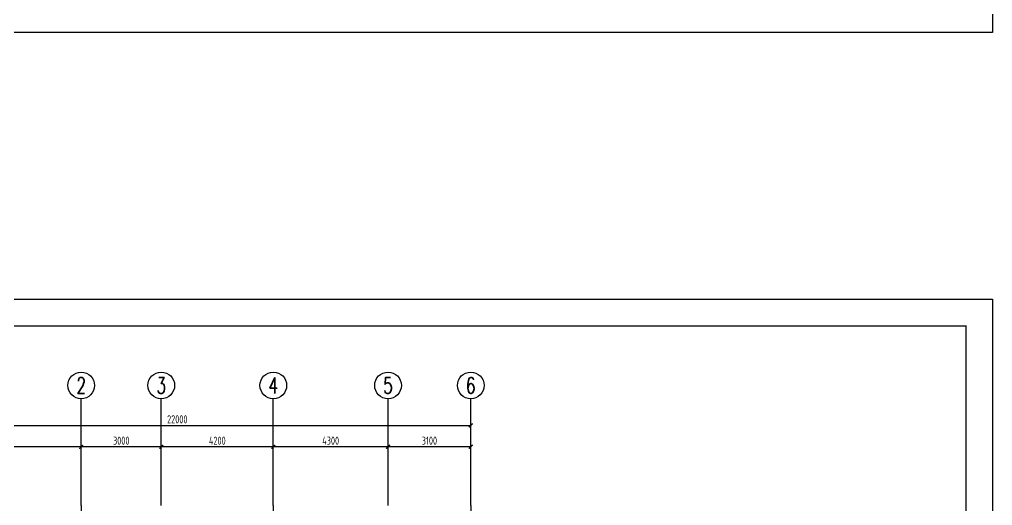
# Model space of a CAD drawing. Extents: x 9732137 to 18866768, y -962146 to 246094.
# Drawn here: x 9799983 to 9836457, y -14435 to 3776 of the extents above; entities that cross this region are included whole.
import ezdxf
from ezdxf.enums import TextEntityAlignment as Align

# ---------------------------------------------------------------- set-up
doc = ezdxf.new("R2010")
doc.units = 0
doc.header["$LTSCALE"] = 1000
doc.linetypes.add('DOTE', pattern=[2.42, 2, -0.2, 0.02, -0.2])
doc.layers.get('0').update_dxf_attribs({"linetype": 'CONTINUOUS'})
doc.layers.get('Defpoints').update_dxf_attribs({"linetype": 'CONTINUOUS'})
for name, color, linetype in [('AXIS', 1, 'DOTE'), ('AXIS_DIM', 3, 'CONTINUOUS'), ('AXIS_NUM', 7, 'CONTINUOUS'), ('BORDER', 7, 'CONTINUOUS')]:
    doc.layers.add(name, color=color, linetype=linetype)
doc.styles.add('TSSD_Axis', font='Complex.shx', dxfattribs={"width": 0.7, "bigfont": 'hztxt.shx'})
doc.styles.add('TSSD_Dimension', font='Tssdeng.shx', dxfattribs={"width": 0.7, "bigfont": 'hztxt.shx'})
doc.dimstyles.new('TSSD_100_100$0', dxfattribs={"dimtxt": 300, "dimasz": 100, "dimexe": 100, "dimexo": 250, "dimgap": 80, "dimtad": 1, "dimdec": 0, "dimzin": 0, "dimdsep": 46, "dimtxsty": 'TSSD_Dimension', "dimblk1": 'ARCHTICK', "dimblk2": 'ARCHTICK', "dimsah": 1, "dimcen": 0, "dimclrd": 3, "dimclre": 256, "dimclrt": 7, "dimadec": 1, "dimazin": 0, "dimtfac": 1, "dimtdec": 0, "dimtix": 1, "dimtmove": 2, "dimatfit": 3, "dimldrblk": 'ARCHTICK', "dimfxl": 1, "dimtolj": 1, "dimtzin": 0, "dimarcsym": 0})

# ---------------------------------------------------------------- blocks, each defined once
blk = doc.blocks.new('ts_axno')
at = {"color": 0, "linetype": 'ByBlock', "lineweight": -2}
blk.add_circle((0, 0), 0.5, dxfattribs=at)
at = {"color": 0, "linetype": 'ByBlock', "lineweight": -2, "style": 'TSSD_Axis', "width": 0.7}
blk.add_attdef('A', text='', height=0.6, dxfattribs=at).set_placement((0, 0), align=Align.MIDDLE_CENTER)
blk = doc.blocks.new('_ArchTick')
at = {"color": 0, "linetype": 'ByBlock', "const_width": 0.5}
blk.add_lwpolyline([(-0.71, -0.71), (0.71, 0.71)], dxfattribs=at)
blk = doc.blocks.new('*D173')
at = {"layer": 'AXIS_DIM', "lineweight": -2}
for p, q in [((9813799, -14185), (9813799, -12135)), ((9816899, -14185), (9816899, -12135))]:
    blk.add_line(p, q, dxfattribs=at)
at = {"layer": 'AXIS_DIM', "color": 3, "lineweight": -2}
blk.add_line((9816899, -12235), (9813799, -12235), dxfattribs=at)
at = {"layer": 'Defpoints', "color": 0}
for p in [(9813799, -12235), (9813799, -14435), (9816899, -14435)]:
    blk.add_point(p, dxfattribs=at)
at = {"layer": 'AXIS_DIM', "color": 3, "lineweight": -2, "xscale": 100, "yscale": 100, "zscale": 100, "rotation": 180}
blk.add_blockref('_ArchTick', (9813799, -12235), dxfattribs=at)
at = {"layer": 'AXIS_DIM', "color": 3, "lineweight": -2, "xscale": 100, "yscale": 100, "zscale": 100}
blk.add_blockref('_ArchTick', (9816899, -12235), dxfattribs=at)
at = {"layer": 'AXIS_DIM', "color": 7, "insert": (9815349, -12005), "char_height": 300, "attachment_point": 5, "style": 'TSSD_Dimension'}
blk.add_mtext('\\A1;3100', dxfattribs=at)
blk = doc.blocks.new('*D174')
at = {"layer": 'AXIS_DIM', "lineweight": -2}
for p, q in [((9809499, -14185), (9809499, -12135)), ((9813799, -14185), (9813799, -12135))]:
    blk.add_line(p, q, dxfattribs=at)
at = {"layer": 'AXIS_DIM', "color": 3, "lineweight": -2}
blk.add_line((9813799, -12235), (9809499, -12235), dxfattribs=at)
at = {"layer": 'Defpoints', "color": 0}
for p in [(9809499, -12235), (9809499, -14435), (9813799, -14435)]:
    blk.add_point(p, dxfattribs=at)
at = {"layer": 'AXIS_DIM', "color": 3, "lineweight": -2, "xscale": 100, "yscale": 100, "zscale": 100, "rotation": 180}
blk.add_blockref('_ArchTick', (9809499, -12235), dxfattribs=at)
at = {"layer": 'AXIS_DIM', "color": 3, "lineweight": -2, "xscale": 100, "yscale": 100, "zscale": 100}
blk.add_blockref('_ArchTick', (9813799, -12235), dxfattribs=at)
at = {"layer": 'AXIS_DIM', "color": 7, "insert": (9811649, -12005), "char_height": 300, "attachment_point": 5, "style": 'TSSD_Dimension'}
blk.add_mtext('\\A1;4300', dxfattribs=at)
blk = doc.blocks.new('*D175')
at = {"layer": 'AXIS_DIM', "lineweight": -2}
for p, q in [((9805299, -14185), (9805299, -12135)), ((9809499, -14185), (9809499, -12135))]:
    blk.add_line(p, q, dxfattribs=at)
at = {"layer": 'AXIS_DIM', "color": 3, "lineweight": -2}
blk.add_line((9809499, -12235), (9805299, -12235), dxfattribs=at)
at = {"layer": 'Defpoints', "color": 0}
for p in [(9805299, -12235), (9805299, -14435), (9809499, -14435)]:
    blk.add_point(p, dxfattribs=at)
at = {"layer": 'AXIS_DIM', "color": 3, "lineweight": -2, "xscale": 100, "yscale": 100, "zscale": 100, "rotation": 180}
blk.add_blockref('_ArchTick', (9805299, -12235), dxfattribs=at)
at = {"layer": 'AXIS_DIM', "color": 3, "lineweight": -2, "xscale": 100, "yscale": 100, "zscale": 100}
blk.add_blockref('_ArchTick', (9809499, -12235), dxfattribs=at)
at = {"layer": 'AXIS_DIM', "color": 7, "insert": (9807399, -12005), "char_height": 300, "attachment_point": 5, "style": 'TSSD_Dimension'}
blk.add_mtext('\\A1;4200', dxfattribs=at)
blk = doc.blocks.new('*D176')
at = {"layer": 'AXIS_DIM', "lineweight": -2}
for p, q in [((9802299, -14185), (9802299, -12135)), ((9805299, -14185), (9805299, -12135))]:
    blk.add_line(p, q, dxfattribs=at)
at = {"layer": 'AXIS_DIM', "color": 3, "lineweight": -2}
blk.add_line((9805299, -12235), (9802299, -12235), dxfattribs=at)
at = {"layer": 'Defpoints', "color": 0}
for p in [(9802299, -12235), (9802299, -14435), (9805299, -14435)]:
    blk.add_point(p, dxfattribs=at)
at = {"layer": 'AXIS_DIM', "color": 3, "lineweight": -2, "xscale": 100, "yscale": 100, "zscale": 100, "rotation": 180}
blk.add_blockref('_ArchTick', (9802299, -12235), dxfattribs=at)
at = {"layer": 'AXIS_DIM', "color": 3, "lineweight": -2, "xscale": 100, "yscale": 100, "zscale": 100}
blk.add_blockref('_ArchTick', (9805299, -12235), dxfattribs=at)
at = {"layer": 'AXIS_DIM', "color": 7, "insert": (9803799, -12005), "char_height": 300, "attachment_point": 5, "style": 'TSSD_Dimension'}
blk.add_mtext('\\A1;3000', dxfattribs=at)
blk = doc.blocks.new('*D177')
at = {"layer": 'AXIS_DIM', "lineweight": -2}
for p, q in [((9794899, -14185), (9794899, -12135)), ((9802299, -14185), (9802299, -12135))]:
    blk.add_line(p, q, dxfattribs=at)
at = {"layer": 'AXIS_DIM', "color": 3, "lineweight": -2}
blk.add_line((9802299, -12235), (9794899, -12235), dxfattribs=at)
at = {"layer": 'Defpoints', "color": 0}
for p in [(9794899, -12235), (9794899, -14435), (9802299, -14435)]:
    blk.add_point(p, dxfattribs=at)
at = {"layer": 'AXIS_DIM', "color": 3, "lineweight": -2, "xscale": 100, "yscale": 100, "zscale": 100, "rotation": 180}
blk.add_blockref('_ArchTick', (9794899, -12235), dxfattribs=at)
at = {"layer": 'AXIS_DIM', "color": 3, "lineweight": -2, "xscale": 100, "yscale": 100, "zscale": 100}
blk.add_blockref('_ArchTick', (9802299, -12235), dxfattribs=at)
at = {"layer": 'AXIS_DIM', "color": 7, "insert": (9798599, -12005), "char_height": 300, "attachment_point": 5, "style": 'TSSD_Dimension'}
blk.add_mtext('\\A1;7400', dxfattribs=at)
blk = doc.blocks.new('*D178')
at = {"layer": 'AXIS_DIM', "lineweight": -2}
for p, q in [((9794899, -14185), (9794899, -11335)), ((9816899, -14185), (9816899, -11335))]:
    blk.add_line(p, q, dxfattribs=at)
at = {"layer": 'AXIS_DIM', "color": 3, "lineweight": -2}
blk.add_line((9794899, -11435), (9816899, -11435), dxfattribs=at)
at = {"layer": 'Defpoints', "color": 0}
for p in [(9816899, -11435), (9794899, -14435), (9816899, -14435)]:
    blk.add_point(p, dxfattribs=at)
at = {"layer": 'AXIS_DIM', "color": 3, "lineweight": -2, "xscale": 100, "yscale": 100, "zscale": 100, "rotation": 180}
blk.add_blockref('_ArchTick', (9794899, -11435), dxfattribs=at)
at = {"layer": 'AXIS_DIM', "color": 3, "lineweight": -2, "xscale": 100, "yscale": 100, "zscale": 100}
blk.add_blockref('_ArchTick', (9816899, -11435), dxfattribs=at)
at = {"layer": 'AXIS_DIM', "color": 7, "insert": (9805899, -11205), "char_height": 300, "attachment_point": 5, "style": 'TSSD_Dimension'}
blk.add_mtext('\\A1;22000', dxfattribs=at)

msp = doc.modelspace()

# ---------------------------------------------------------------- linework, layer by layer
at = {"layer": 'AXIS'}
for p, q in [((9802298.5, -14435.1, 0), (9802298.5, -31435.1, 0)), ((9809498.5, -14435.1, 0), (9809498.5, -31435.1, 0)), ((9816898.5, -14435.1, 0), (9816898.5, -31435.1, 0))]:
    msp.add_line(p, q, dxfattribs=at)
at = {"layer": 'AXIS_NUM'}
for p, q in [((9802298.5, -14435.1, 0), (9802298.5, -10435.1, 0)), ((9805298.5, -14435.1, 0), (9805298.5, -10435.1, 0)), ((9809498.5, -14435.1, 0), (9809498.5, -10435.1, 0)), ((9813798.5, -14435.1, 0), (9813798.5, -10435.1, 0)), ((9816898.5, -14435.1, 0), (9816898.5, -10435.1, 0))]:
    msp.add_line(p, q, dxfattribs=at)
at = {"layer": 'BORDER'}
for points in [[(9777056.8, 3293.7), (9777056.8, 45293.7), (9836456.8, 45293.7), (9836456.8, 3293.7)], [(9777056.8, -48706.3), (9777056.8, -6706.3), (9836456.8, -6706.3), (9836456.8, -48706.3)]]:
    msp.add_lwpolyline(points, close=True, dxfattribs=at)
at = {"layer": 'BORDER', "const_width": 50}
msp.add_lwpolyline([(9779556.8, -47706.3), (9779556.8, -7706.3), (9835456.8, -7706.3), (9835456.8, -47706.3)], close=True, dxfattribs=at)

# ---------------------------------------------------------------- block references
at = {"layer": 'AXIS_NUM'}
ref = msp.add_blockref('ts_axno', (9802298.5, -9935.1, 0), dxfattribs=dict(at, xscale=1000, yscale=1000, zscale=1000))
ref.add_attrib('2', '2', dxfattribs={"height": 600, "style": 'TSSD_Axis', "width": 0.7}).set_placement((9802298.5, -9935.1, 0), align=Align.MIDDLE_CENTER)
ref = msp.add_blockref('ts_axno', (9805298.5, -9935.1, 0), dxfattribs=dict(at, xscale=1000, yscale=1000, zscale=1000))
ref.add_attrib('3', '3', dxfattribs={"height": 600, "style": 'TSSD_Axis', "width": 0.7}).set_placement((9805298.5, -9935.1, 0), align=Align.MIDDLE_CENTER)
ref = msp.add_blockref('ts_axno', (9809498.5, -9935.1, 0), dxfattribs=dict(at, xscale=1000, yscale=1000, zscale=1000))
ref.add_attrib('4', '4', dxfattribs={"height": 600, "style": 'TSSD_Axis', "width": 0.7}).set_placement((9809498.5, -9935.1, 0), align=Align.MIDDLE_CENTER)
ref = msp.add_blockref('ts_axno', (9813798.5, -9935.1, 0), dxfattribs=dict(at, xscale=1000, yscale=1000, zscale=1000))
ref.add_attrib('5', '5', dxfattribs={"height": 600, "style": 'TSSD_Axis', "width": 0.7}).set_placement((9813798.5, -9935.1, 0), align=Align.MIDDLE_CENTER)
ref = msp.add_blockref('ts_axno', (9816898.5, -9935.1, 0), dxfattribs=dict(at, xscale=1000, yscale=1000, zscale=1000))
ref.add_attrib('6', '6', dxfattribs={"height": 600, "style": 'TSSD_Axis', "width": 0.7}).set_placement((9816898.5, -9935.1, 0), align=Align.MIDDLE_CENTER)

# ---------------------------------------------------------------- dimensions: what is measured, and where the dimension line sits
at = {"layer": 'AXIS_DIM'}
for base, p1, p2, picture, middle in [((9816898.5, -11435.1, 0), (9794898.5, -14435.1, 0), (9816898.5, -14435.1, 0), '*D178', (9805898.5, -11205.1, 0)), ((9794898.5, -12235.1, 0), (9802298.5, -14435.1, 0), (9794898.5, -14435.1, 0), '*D177', (9798598.5, -12005.1, 0)), ((9802298.5, -12235.1, 0), (9805298.5, -14435.1, 0), (9802298.5, -14435.1, 0), '*D176', (9803798.5, -12005.1, 0)), ((9805298.5, -12235.1, 0), (9809498.5, -14435.1, 0), (9805298.5, -14435.1, 0), '*D175', (9807398.5, -12005.1, 0)), ((9809498.5, -12235.1, 0), (9813798.5, -14435.1, 0), (9809498.5, -14435.1, 0), '*D174', (9811648.5, -12005.1, 0)), ((9813798.5, -12235.1, 0), (9816898.5, -14435.1, 0), (9813798.5, -14435.1, 0), '*D173', (9815348.5, -12005.1, 0))]:
    dim = msp.add_linear_dim(base=base, p1=p1, p2=p2, dimstyle='TSSD_100_100$0', dxfattribs=at)
    dim.commit()
    dim.dimension.update_dxf_attribs({"geometry": picture, "text_midpoint": middle})

doc.saveas('drawing.dxf')
